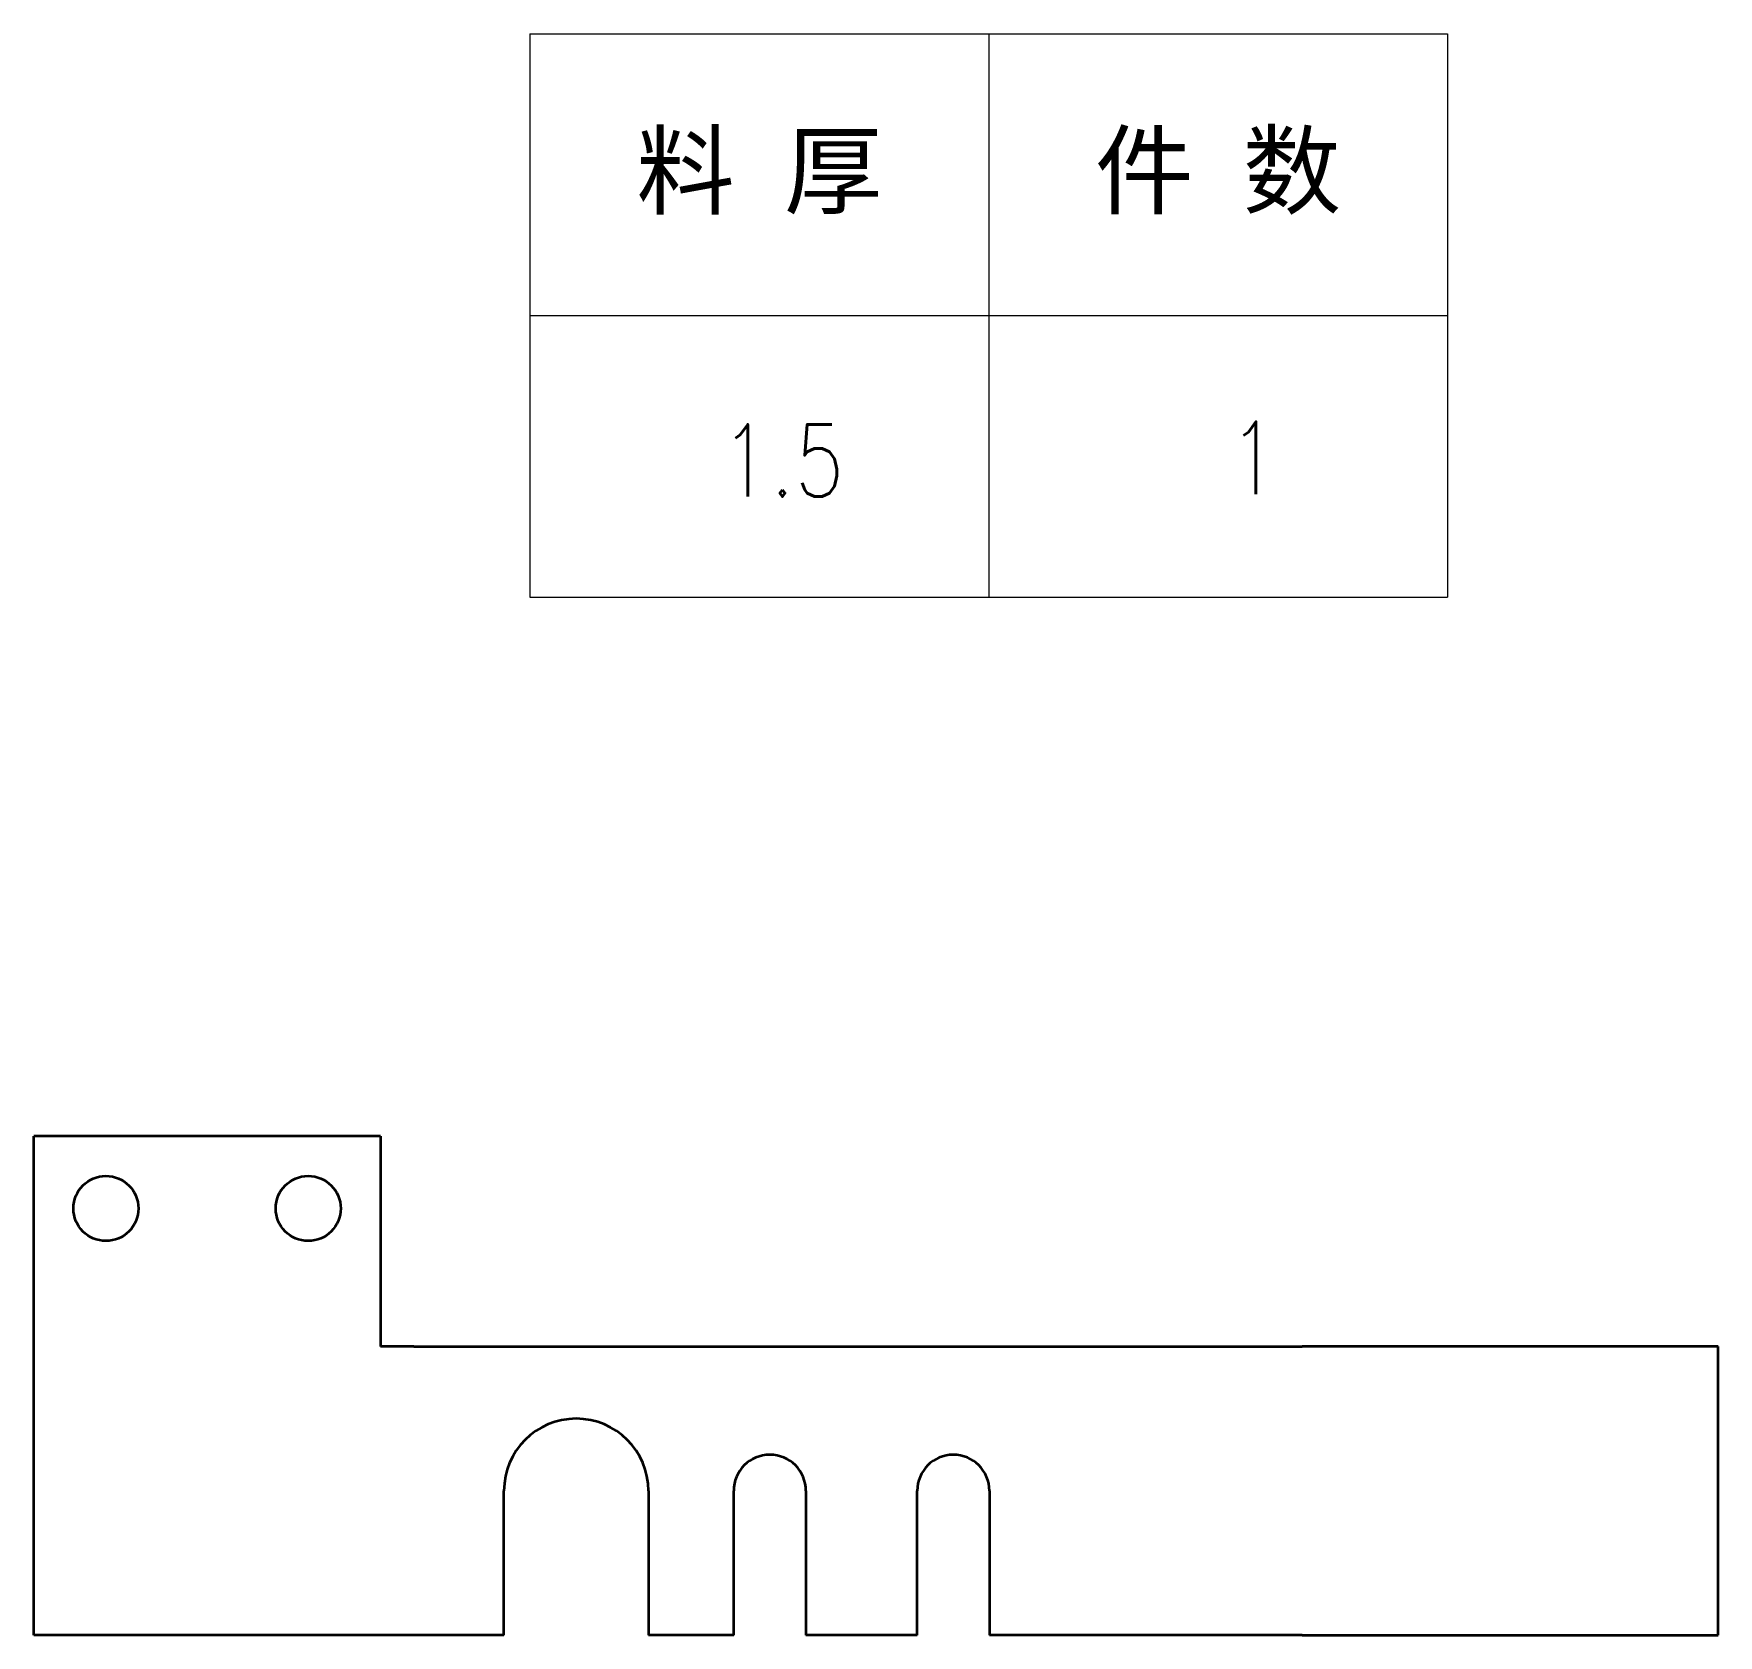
# Model space of a CAD drawing. Header units: millimetres. Extents: x 1333 to 209312, y -42879 to 359.
# Drawn here: x 141082.8 to 141316, y -306.7 to -85 of the extents above; entities that cross this region are included whole.
import ezdxf
from ezdxf.enums import TextEntityAlignment as Align

# ---------------------------------------------------------------- set-up
doc = ezdxf.new("R2010")
doc.units = ezdxf.units.MM
doc.header["$LTSCALE"] = 0.5
doc.layers.add('标注线', color=3, linetype='Continuous', lineweight=18)
doc.styles.add('DIM', font='romans.shx', dxfattribs={"width": 0.8, "bigfont": 'bigfont.shx'})
doc.styles.get("Standard").update_dxf_attribs({"font": 'simplex.shx'})

# ---------------------------------------------------------------- blocks, each defined once
blk = doc.blocks.new('*T645')
at = {"color": 0, "linetype": 'ByBlock', "lineweight": -2, "transparency": 16777216}
for p, q in [((0, 0), (127, 0)), ((0, 0), (0, -78)), ((63.5, 0), (63.5, -78)), ((127, 0), (127, -78)), ((0, -39), (127, -39)), ((0, -78), (127, -78))]:
    blk.add_line(p, q, dxfattribs=at)
at = {"color": 0, "transparency": 16777216, "char_height": 10, "width": 60.5, "attachment_point": 5}
for s, insert in [('{\\fSimSun|b0|i0|c134|p2;料 厚}', (31.75, -19.5)), ('{\\fSimSun|b0|i0|c134|p2;件 数}', (95.25, -19.5))]:
    blk.add_mtext(s, dxfattribs=dict(at, insert=insert))
blk = doc.blocks.new('拆图参数')
blk.add_blockref('*T645', (-63.5, 78))
at = {"style": 'DIM', "width": 0.8}
blk.add_attdef('6', text='', height=10, dxfattribs=at).set_placement((-37.13, 18.91), align=Align.MIDDLE_LEFT)
blk.add_attdef('1', text='', height=10, dxfattribs=at).set_placement((36.65, 19.27), align=Align.MIDDLE_CENTER)

msp = doc.modelspace()

# ---------------------------------------------------------------- linework, layer by layer
at = {"color": 7, "lineweight": 35}
for p, q in [((141082.752, -266.702), (141082.752, -237.602)), ((141130.752, -237.602), (141082.752, -237.602)), ((141130.752, -237.602), (141130.752, -266.702)), ((141082.752, -306.702), (141082.752, -266.702)), ((141135.352, -266.702), (141258.352, -266.702)), ((141315.952, -306.702), (141315.952, -266.702)), ((141147.852, -306.702), (141147.852, -286.702)), ((141167.852, -286.702), (141167.852, -306.702)), ((141179.652, -306.702), (141179.652, -286.702)), ((141189.652, -286.702), (141189.652, -306.702)), ((141205.052, -306.702), (141205.052, -286.702)), ((141215.052, -286.702), (141215.052, -306.702)), ((141258.352, -306.702), (141215.052, -306.702))]:
    msp.add_line(p, q, dxfattribs=at)
at = {"color": 7, "lineweight": 35, "ltscale": 0.0375}
msp.add_line((141134.852, -266.702), (141130.752, -266.702), dxfattribs=at)
at = {"color": 7, "lineweight": 35, "ltscale": 0.0125}
msp.add_line((141135.352, -266.702), (141134.852, -266.702), dxfattribs=at)
at = {"color": 7, "lineweight": 35, "ltscale": 0.05}
for p, q in [((141315.952, -266.702), (141258.352, -266.702)), ((141135.352, -306.702), (141082.752, -306.702)), ((141258.352, -306.702), (141315.952, -306.702))]:
    msp.add_line(p, q, dxfattribs=at)
at = {"color": 7, "lineweight": 35, "ltscale": 0.3125}
msp.add_line((141147.852, -306.702), (141135.352, -306.702), dxfattribs=at)
at = {"color": 7, "lineweight": 35, "ltscale": 0.295001}
msp.add_line((141179.652, -306.702), (141167.852, -306.702), dxfattribs=at)
at = {"color": 7, "lineweight": 35, "ltscale": 0.384998}
msp.add_line((141205.052, -306.702), (141189.652, -306.702), dxfattribs=at)
at = {"color": 7, "lineweight": 35}
for centre in [(141092.752, -247.602), (141120.752, -247.602)]:
    msp.add_circle(centre, 4.5, dxfattribs=at)
for centre, radius, start in [((141157.852, -286.702), 10, 0), ((141184.652, -286.702), 5, 0), ((141210.052, -286.702), 5, 360)]:
    msp.add_arc(centre, radius, start, 179.99999, dxfattribs=at)

# ---------------------------------------------------------------- block references
at = {"layer": '标注线', "color": 7}
msp.add_blockref('拆图参数', (141214.955, -162.958), dxfattribs=at).add_auto_attribs({'1': '1', '6': '1.5'})

doc.saveas('drawing.dxf')
